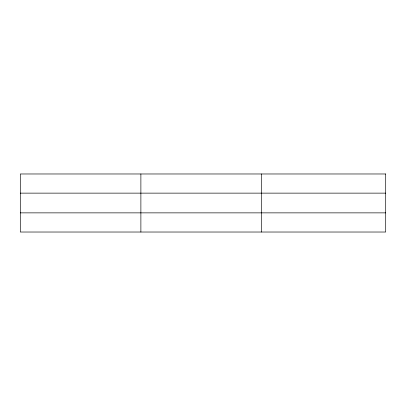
<?xml version="1.0" encoding="UTF-8"?>
<svg xmlns="http://www.w3.org/2000/svg" width="406" height="406" viewBox="0 0 406 406"><rect width="100%" height="100%" fill="white"/><g stroke="black" fill="none" stroke-linecap="round" stroke-linejoin="round"><path stroke-width="0.61" d="M140.882 173.976L140.882 232.024M261.464 173.976L261.464 232.024M20.3 193.134L385.7 193.134M20.3 212.866L385.7 212.866M385.7 173.976L385.7 232.024L20.3 232.024L20.3 173.976L385.7 173.976"/></g></svg>
